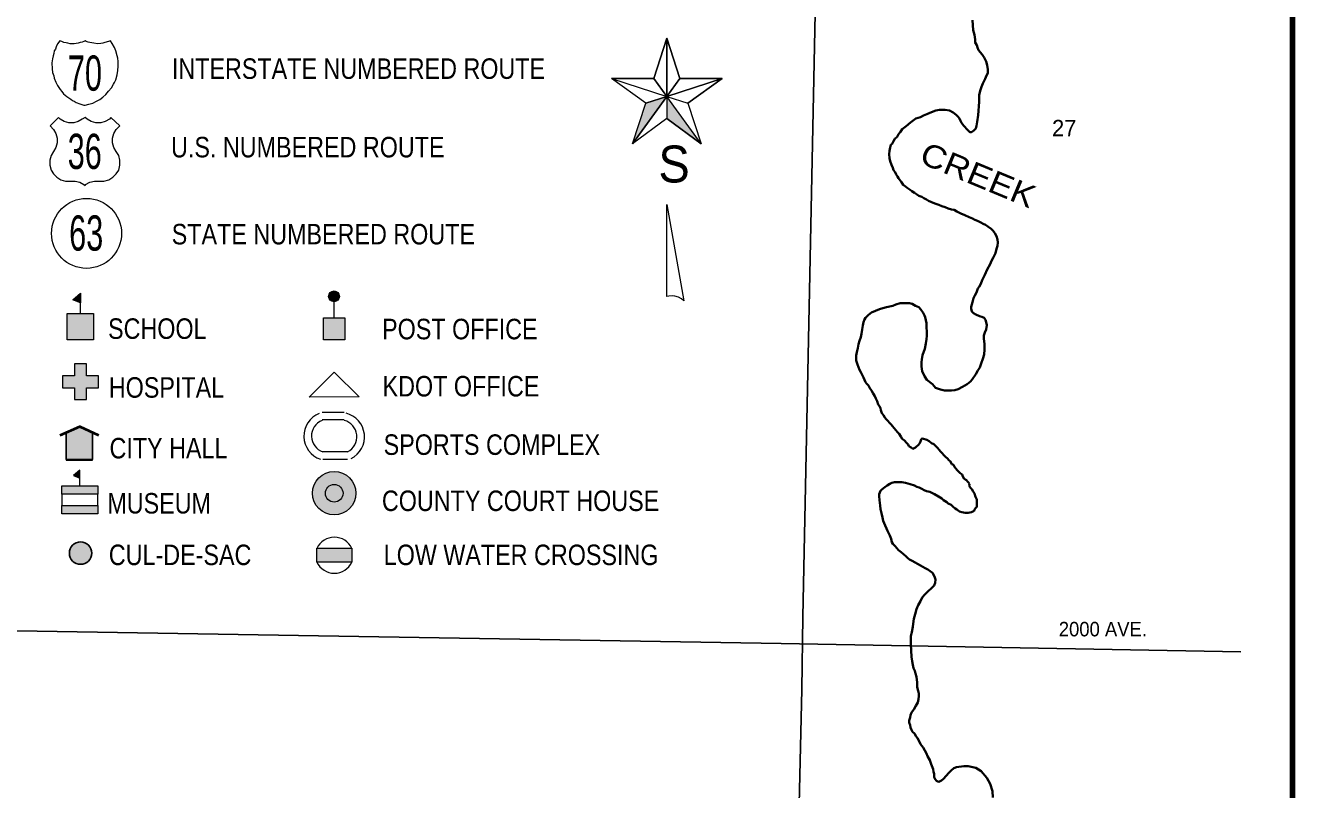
# Model space of a CAD drawing. Extents: x 149.11 to 153.06, y 38.56 to 42.5.
# Drawn here: x 151.836 to 152.994, y 39.228 to 39.926 of the extents above; entities that cross this region are included whole.
import ezdxf
from ezdxf.enums import TextEntityAlignment as Align

# ---------------------------------------------------------------- set-up
doc = ezdxf.new("R2010")
doc.units = 0
doc.header["$LTSCALE"] = 0.006
for name, color, linetype, lineweight in [('14', 7, 'Continuous', 25), ('25', 7, 'Continuous', 35), ('39', 7, 'Continuous', 13), ('48', 7, 'Continuous', 106), ('50', 7, 'Continuous', 13), ('51', 7, 'Continuous', 13)]:
    doc.layers.add(name, color=color, linetype=linetype, lineweight=lineweight)
for name, color, linetype in [('29', 7, 'Continuous'), ('45', 7, 'Continuous'), ('49', 7, 'Continuous')]:
    doc.layers.add(name, color=color, linetype=linetype)

msp = doc.modelspace()

# ---------------------------------------------------------------- hatches: boundary and pattern name
at = {"layer": '14'}
msp.add_hatch(color=256, dxfattribs=at).paths.add_polyline_path([(151.897001, 39.443939, 1), (151.876484, 39.443939, 1)])
at = {"layer": '39'}
msp.add_hatch(color=256, dxfattribs=at).paths.add_polyline_path([(152.102652, 39.448295), (152.13447, 39.448295), (152.13447, 39.435606), (152.102652, 39.435606)])
at = {"layer": '50'}
for points in [[(151.886553, 39.672727), (151.879545, 39.675568), (151.886553, 39.681629)], [(152.118477, 39.673737, 1), (152.118051, 39.683538, 1)], [(151.874621, 39.638826), (151.874621, 39.662879), (151.898674, 39.662879), (151.898674, 39.638826)], [(152.108712, 39.638826), (152.108712, 39.659091), (152.12822, 39.659091), (152.12822, 39.638826)], [(151.88125, 39.58428), (151.892235, 39.58428), (151.892235, 39.595076), (151.90303, 39.595076), (151.90303, 39.606061), (151.892235, 39.606061), (151.892235, 39.617045), (151.88125, 39.617045), (151.88125, 39.606061), (151.870265, 39.606061), (151.870265, 39.595076), (151.88125, 39.595076)], [(151.885985, 39.55928), (151.873674, 39.553788), (151.873674, 39.528977), (151.897727, 39.528977), (151.897727, 39.553788)], [(151.886174, 39.512311), (151.886174, 39.519886), (151.880303, 39.514773)], [(152.138288, 39.499245, 1), (152.098607, 39.498018, 1)], [(152.126271, 39.500472, 1), (152.110624, 39.49679, 1)], [(151.902462, 39.505303), (151.902462, 39.497727), (151.869697, 39.497727), (151.869697, 39.505303)], [(151.902462, 39.4875), (151.902462, 39.479924), (151.869697, 39.479924), (151.869697, 39.4875)]]:
    msp.add_hatch(color=256, dxfattribs=at).paths.add_polyline_path(points)
at = {"layer": '51'}
for points in [[(152.390909, 39.818182), (152.40303, 39.855114), (152.422348, 39.861364)], [(152.422348, 39.861364), (152.422348, 39.841098), (152.453598, 39.818182)]]:
    msp.add_hatch(color=256, dxfattribs=at).paths.add_polyline_path(points)

# ---------------------------------------------------------------- linework, layer by layer
at = {"layer": '14'}
for p, q in [((152.546591, 39.385606), (152.565909, 40.322159)), ((152.546591, 39.385606), (152.545644, 39.319318)), ((152.526705, 39.361364), (151.581061, 39.377083)), ((152.526705, 39.361364), (152.94678, 39.353598)), ((152.545644, 39.319318), (152.532008, 38.714583))]:
    msp.add_line(p, q, dxfattribs=at)
msp.add_circle((151.886742, 39.443939), 0.010259, dxfattribs=at)
at = {"layer": '25'}
for points in [[(152.707197, 39.903788), (152.70625, 39.906061), (152.705492, 39.908333), (152.704167, 39.910606), (152.703977, 39.913447), (152.703409, 39.917803), (152.702083, 39.92197), (152.701705, 39.93125)], [(152.714394, 39.880492), (152.71572, 39.882576), (152.71572, 39.886174), (152.715152, 39.890152), (152.714015, 39.893371), (152.712311, 39.897159), (152.710417, 39.899621), (152.707197, 39.903788)], [(152.707576, 39.856629), (152.707576, 39.8625), (152.708523, 39.866667), (152.709848, 39.870076), (152.711174, 39.873295), (152.713068, 39.877462), (152.714394, 39.880492)], [(152.684091, 39.84678), (152.686553, 39.844697), (152.688258, 39.842992), (152.689773, 39.841098), (152.69053, 39.839015), (152.691667, 39.837311), (152.693561, 39.834659), (152.69697, 39.830871), (152.699053, 39.828788), (152.700758, 39.828788), (152.702841, 39.830303), (152.704545, 39.832008), (152.705303, 39.834659), (152.705871, 39.838258), (152.706818, 39.844318), (152.707576, 39.856629)], [(152.634091, 39.826894), (152.635985, 39.829167), (152.6375, 39.831439), (152.640909, 39.83428), (152.645076, 39.837689), (152.65, 39.841288), (152.653977, 39.842614), (152.656818, 39.843939), (152.659848, 39.845265), (152.664015, 39.84697), (152.668182, 39.848485), (152.671591, 39.849053), (152.676705, 39.849053), (152.680682, 39.848485), (152.684091, 39.84678)], [(152.625568, 39.808523), (152.625758, 39.811742), (152.626326, 39.814583), (152.627083, 39.817045), (152.62822, 39.817992), (152.629356, 39.820455), (152.630682, 39.822727), (152.632765, 39.824621), (152.634091, 39.826894)], [(152.635417, 39.784659), (152.633902, 39.786553), (152.633144, 39.788068), (152.632008, 39.790152), (152.631061, 39.792045), (152.629545, 39.794129), (152.628788, 39.796023), (152.627652, 39.798864), (152.626326, 39.802273), (152.625758, 39.805114), (152.625568, 39.808523)], [(152.667235, 39.763447), (152.663447, 39.764962), (152.661553, 39.766098), (152.659659, 39.767235), (152.657197, 39.768371), (152.655303, 39.769508), (152.652652, 39.770644), (152.650568, 39.77197), (152.648674, 39.773295), (152.646212, 39.774811), (152.644697, 39.775947), (152.642045, 39.777841), (152.640341, 39.778977), (152.638258, 39.780492), (152.636742, 39.782955), (152.635417, 39.784659)], [(152.694508, 39.752841), (152.690909, 39.754356), (152.687311, 39.75625), (152.684848, 39.757765), (152.682386, 39.758144), (152.679356, 39.759091), (152.676705, 39.760038), (152.673674, 39.760985), (152.670833, 39.762311), (152.667235, 39.763447)], [(152.722159, 39.736364), (152.720455, 39.738447), (152.718561, 39.740341), (152.71572, 39.742424), (152.713636, 39.743939), (152.711364, 39.745076), (152.70928, 39.746212), (152.70625, 39.747538), (152.703788, 39.748485), (152.701515, 39.749811), (152.698485, 39.751136), (152.694508, 39.752841)], [(152.719129, 39.710985), (152.720644, 39.713826), (152.721591, 39.716288), (152.722538, 39.718182), (152.723674, 39.72197), (152.724432, 39.724811), (152.724621, 39.72803), (152.724432, 39.730682), (152.723674, 39.733712), (152.722159, 39.736364)], [(152.707576, 39.6875), (152.70928, 39.690152), (152.710417, 39.693371), (152.711553, 39.695833), (152.712879, 39.698295), (152.715152, 39.70322), (152.717614, 39.708144), (152.719129, 39.710985)], [(152.700379, 39.667614), (152.700379, 39.669129), (152.701515, 39.673485), (152.702652, 39.676894), (152.703788, 39.679545), (152.705303, 39.682197), (152.706629, 39.685795), (152.707576, 39.6875)], [(152.60947, 39.664015), (152.613068, 39.66553), (152.616667, 39.666856), (152.619697, 39.667992), (152.623106, 39.66875), (152.628977, 39.669886)], [(152.628977, 39.669886), (152.631629, 39.671212), (152.635417, 39.672538), (152.638636, 39.672538), (152.644129, 39.672538), (152.646402, 39.67178), (152.649621, 39.670076), (152.652652, 39.66875), (152.654356, 39.666667), (152.656629, 39.663636)], [(152.597538, 39.634848), (152.598485, 39.638068), (152.599621, 39.641477), (152.600189, 39.644318), (152.600947, 39.648295), (152.601515, 39.651894), (152.602083, 39.654924), (152.602841, 39.657576), (152.603788, 39.658902), (152.606629, 39.661742), (152.60947, 39.664015)], [(152.656629, 39.663636), (152.657765, 39.661174), (152.658333, 39.65947), (152.659091, 39.656818), (152.659659, 39.654167), (152.659848, 39.642614)], [(152.714015, 39.648485), (152.714773, 39.652273), (152.714205, 39.654924), (152.713447, 39.657197), (152.712311, 39.659091), (152.710227, 39.659848), (152.708144, 39.660606), (152.704735, 39.661932), (152.702652, 39.663258), (152.701136, 39.664773), (152.700379, 39.667614)], [(152.7125, 39.629924), (152.7125, 39.635227), (152.712121, 39.639773), (152.712121, 39.642803), (152.712879, 39.645455), (152.714015, 39.648485)], [(152.595265, 39.620076), (152.595265, 39.624432), (152.596023, 39.627652), (152.59678, 39.63125), (152.597538, 39.634848)], [(152.659848, 39.642614), (152.65947, 39.639394), (152.659091, 39.635606), (152.658144, 39.630682), (152.656061, 39.624811)], [(152.656061, 39.624811), (152.655303, 39.620833), (152.654924, 39.618561), (152.654924, 39.614583), (152.655492, 39.610227), (152.657765, 39.605682), (152.660038, 39.602462), (152.665152, 39.598295)], [(152.704735, 39.607386), (152.706439, 39.610795), (152.708333, 39.613636), (152.70947, 39.617235), (152.711174, 39.621402), (152.712311, 39.625379), (152.7125, 39.629924)], [(152.603977, 39.600189), (152.602841, 39.602462), (152.602083, 39.604356), (152.601136, 39.606439), (152.599621, 39.60947), (152.598485, 39.611364), (152.597348, 39.613826), (152.596402, 39.616288), (152.595265, 39.620076)], [(152.617424, 39.576326), (152.616667, 39.57822), (152.61553, 39.579924), (152.614583, 39.582955), (152.613447, 39.585227), (152.612311, 39.5875), (152.610795, 39.589962), (152.60928, 39.592614), (152.607765, 39.594697), (152.606629, 39.597159), (152.604924, 39.598864), (152.603977, 39.600189)], [(152.665152, 39.598295), (152.666477, 39.596591), (152.667803, 39.595076), (152.669697, 39.594318), (152.672348, 39.593371), (152.675947, 39.592614), (152.682576, 39.592614), (152.685417, 39.592803), (152.688636, 39.593939), (152.692614, 39.595833), (152.69678, 39.598295), (152.699811, 39.600758), (152.701326, 39.602652), (152.704735, 39.607386)], [(152.628598, 39.560038), (152.627273, 39.561553), (152.625758, 39.563068), (152.624242, 39.564773), (152.622727, 39.566288), (152.621402, 39.567803), (152.620265, 39.569886), (152.61875, 39.57178), (152.617992, 39.574621), (152.617424, 39.576326)], [(152.655871, 39.548674), (152.655114, 39.548295), (152.654356, 39.54678), (152.653409, 39.544508), (152.651894, 39.542614), (152.650568, 39.541288), (152.649432, 39.540341), (152.647159, 39.539394), (152.645455, 39.54053), (152.643561, 39.541667), (152.642803, 39.543182), (152.641288, 39.544886), (152.639583, 39.54678), (152.6375, 39.548295), (152.636174, 39.550379), (152.634659, 39.552841), (152.633144, 39.554545), (152.631629, 39.55625), (152.629924, 39.558144), (152.628598, 39.560038)], [(152.68125, 39.527841), (152.680114, 39.528977), (152.678788, 39.530492), (152.676894, 39.532008), (152.675568, 39.533333), (152.674053, 39.535227), (152.672348, 39.536742), (152.671212, 39.538258), (152.669697, 39.540152), (152.667992, 39.541667), (152.666288, 39.543371), (152.664205, 39.544508), (152.662121, 39.546402), (152.660038, 39.547538), (152.655871, 39.548674)], [(152.698864, 39.507386), (152.698106, 39.508333), (152.697159, 39.50928), (152.696023, 39.510606), (152.694129, 39.511932), (152.692803, 39.514015), (152.692045, 39.51572), (152.690341, 39.517045), (152.688636, 39.51875), (152.687689, 39.519886), (152.686364, 39.521212), (152.685038, 39.522727), (152.68428, 39.524621), (152.682765, 39.525189), (152.68125, 39.527841)], [(152.617235, 39.4875), (152.616667, 39.492424), (152.616477, 39.496023), (152.616477, 39.497917), (152.617424, 39.500758), (152.61875, 39.502083), (152.621591, 39.504167), (152.623674, 39.505682), (152.625947, 39.507386), (152.627841, 39.508144), (152.630303, 39.508712), (152.633144, 39.508712), (152.636932, 39.508712), (152.640341, 39.508144), (152.644697, 39.507008), (152.648674, 39.505682)], [(152.673485, 39.493939), (152.675, 39.492424), (152.676515, 39.491477), (152.67803, 39.49053), (152.679356, 39.489394), (152.682008, 39.488068), (152.683902, 39.486364), (152.685795, 39.484848), (152.687311, 39.483712), (152.689773, 39.482008), (152.691856, 39.48125), (152.694886, 39.480871), (152.697727, 39.480871), (152.700568, 39.481439), (152.70303, 39.482576), (152.703598, 39.483902), (152.704735, 39.485417), (152.705682, 39.486364), (152.705682, 39.492992), (152.704356, 39.495455), (152.703409, 39.498295), (152.702083, 39.500379), (152.700947, 39.502462), (152.699621, 39.503977), (152.698674, 39.505682), (152.698864, 39.507386)], [(152.648674, 39.505682), (152.650758, 39.504545), (152.65303, 39.503788), (152.655303, 39.502652), (152.657386, 39.501515), (152.659659, 39.500568), (152.6625, 39.499811), (152.664962, 39.498674), (152.667045, 39.497727), (152.670644, 39.495644), (152.673485, 39.493939)], [(152.626136, 39.460038), (152.625, 39.462311), (152.623864, 39.464394), (152.622917, 39.466477), (152.62197, 39.469129), (152.621023, 39.471212), (152.620076, 39.473485), (152.619508, 39.476515), (152.618561, 39.480303), (152.617424, 39.484091), (152.617235, 39.4875)], [(152.646591, 39.436742), (152.643939, 39.438068), (152.642424, 39.439205), (152.64072, 39.441098), (152.638636, 39.442992), (152.636553, 39.444697), (152.634091, 39.446591), (152.632386, 39.448485), (152.630871, 39.450189), (152.628977, 39.452273), (152.627841, 39.453977), (152.627273, 39.456818), (152.626136, 39.460038)], [(152.650568, 39.392614), (152.652083, 39.396402), (152.653977, 39.4), (152.655682, 39.40322), (152.658144, 39.406061), (152.660795, 39.408902), (152.664015, 39.411742), (152.666477, 39.414394), (152.667424, 39.416667), (152.667803, 39.419697), (152.667235, 39.421591), (152.666288, 39.423864), (152.664962, 39.425947), (152.663068, 39.427462), (152.660795, 39.428977), (152.658333, 39.430303), (152.654167, 39.432576), (152.646591, 39.436742)], [(152.646212, 39.37178), (152.64697, 39.376515), (152.647538, 39.379356), (152.647917, 39.383902), (152.649242, 39.388068), (152.650568, 39.392614)], [(152.646402, 39.345076), (152.646023, 39.349242), (152.645455, 39.354735), (152.645265, 39.360795), (152.645265, 39.367992), (152.646212, 39.37178)], [(152.650568, 39.330871), (152.649432, 39.333902), (152.648864, 39.336364), (152.647727, 39.338826), (152.64697, 39.341856), (152.646402, 39.345076)], [(152.651705, 39.307197), (152.652273, 39.310417), (152.652462, 39.313068), (152.652462, 39.31553), (152.651894, 39.317992), (152.650947, 39.321402), (152.650947, 39.325568), (152.650568, 39.330871)], [(152.64678, 39.280492), (152.646023, 39.282386), (152.645076, 39.28447), (152.644697, 39.286742), (152.64375, 39.289015), (152.64375, 39.290909), (152.644697, 39.29375), (152.644886, 39.295833), (152.646023, 39.298295), (152.647917, 39.300947), (152.65, 39.304167), (152.651705, 39.307197)], [(152.654167, 39.269318), (152.652841, 39.27197), (152.651515, 39.274621), (152.650189, 39.276136), (152.648485, 39.278977), (152.64678, 39.280492)], [(152.654167, 39.269318), (152.656439, 39.266288), (152.657955, 39.263447), (152.65947, 39.260795), (152.660606, 39.258144), (152.662689, 39.254735), (152.663826, 39.250947), (152.66572, 39.246402)], [(152.66572, 39.246402), (152.666098, 39.243939), (152.666667, 39.242045), (152.666667, 39.239015), (152.667424, 39.237311), (152.66875, 39.235795), (152.669886, 39.235038), (152.670833, 39.234848), (152.673295, 39.235985), (152.675189, 39.237689), (152.677652, 39.240152), (152.680114, 39.242992), (152.682197, 39.245265), (152.68447, 39.247159), (152.686932, 39.248295), (152.69375, 39.249053)], [(152.69375, 39.249053), (152.697538, 39.249053), (152.704545, 39.247727), (152.709659, 39.244508), (152.714583, 39.238447), (152.717614, 39.232955), (152.719886, 39.226326), (152.720265, 39.220455)]]:
    msp.add_lwpolyline(points, dxfattribs=at)
at = {"layer": '39'}
for p, q in [((152.102652, 39.448295), (152.13447, 39.448295)), ((152.13447, 39.435606), (152.102652, 39.435606))]:
    msp.add_line(p, q, dxfattribs=at)
msp.add_lwpolyline([(152.102652, 39.448295), (152.13447, 39.448295), (152.13447, 39.435606), (152.102652, 39.435606)], close=True, dxfattribs=at)
for centre, start, end in [((152.118628, 39.440926), 24.77119, 155.22881), ((152.118628, 39.443014), 204.77119, 335.22881)]:
    msp.add_arc(centre, 0.017521, start, end, dxfattribs=at)
at = {"layer": '48'}
msp.add_lwpolyline([(149.111553, 38.620455), (149.111553, 42.50303), (152.994129, 42.50303), (152.994129, 38.620455)], close=True, dxfattribs=at)
at = {"layer": '50'}
for p, q in [((151.886742, 39.662879), (151.886742, 39.672727)), ((152.118561, 39.658523), (152.118561, 39.674242)), ((152.127652, 39.572538), (152.107386, 39.572538)), ((152.127652, 39.56572), (152.107386, 39.56572)), ((152.108144, 39.536932), (152.130682, 39.536932)), ((152.108144, 39.529735), (152.130682, 39.529735)), ((151.886174, 39.505492), (151.886174, 39.512311))]:
    msp.add_line(p, q, dxfattribs=at)
for points in [[(151.867803, 39.912311), (151.86572, 39.90947), (151.864394, 39.906629), (151.863826, 39.904545), (151.862689, 39.90303), (151.862311, 39.900568), (151.861553, 39.898674), (151.860985, 39.895644), (151.860606, 39.892045), (151.860795, 39.886742), (151.861174, 39.883333), (151.862311, 39.880114), (151.862689, 39.87803), (151.864205, 39.874432), (151.86553, 39.871402), (151.867992, 39.867803), (151.869508, 39.865909), (151.871212, 39.863826), (151.872727, 39.862689), (151.874242, 39.861364), (151.876136, 39.860038), (151.877841, 39.858902), (151.879356, 39.857765), (151.880871, 39.857008), (151.882765, 39.855871), (151.885985, 39.854735), (151.889773, 39.853409), (151.890909, 39.853409), (151.894318, 39.854356), (151.897917, 39.855303), (151.901136, 39.857008), (151.904167, 39.858712), (151.907008, 39.860795), (151.909848, 39.863258), (151.912311, 39.866098), (151.914962, 39.869318), (151.916856, 39.872538), (151.917614, 39.874053), (151.918939, 39.876705), (151.920076, 39.881061), (151.920833, 39.885227), (151.921212, 39.889205), (151.921023, 39.893371), (151.920833, 39.896402), (151.920265, 39.898674), (151.918939, 39.90303), (151.917614, 39.90625), (151.91553, 39.909659), (151.914015, 39.912311), (151.912121, 39.911553), (151.908902, 39.910606), (151.907197, 39.910038), (151.905303, 39.909659), (151.902273, 39.90947), (151.898864, 39.910038), (151.89697, 39.910417), (151.895076, 39.910606), (151.89375, 39.911174), (151.891856, 39.911742), (151.890909, 39.912311), (151.889773, 39.911742), (151.888258, 39.911174), (151.886364, 39.910606), (151.884659, 39.910038), (151.880871, 39.90947), (151.877273, 39.90947), (151.875189, 39.910038), (151.873485, 39.910417), (151.871402, 39.910795), (151.869508, 39.911553)], [(151.866477, 39.842235), (151.858902, 39.83447), (151.861932, 39.831061), (151.864015, 39.827652), (151.865341, 39.823295), (151.865341, 39.818939), (151.864015, 39.814583), (151.861932, 39.810985), (151.859848, 39.807386), (151.858712, 39.80303), (151.858712, 39.798674), (151.859848, 39.794129), (151.861932, 39.79072), (151.865152, 39.7875), (151.86875, 39.785227), (151.872917, 39.784091), (151.881818, 39.784091), (151.885985, 39.782955), (151.889583, 39.780871), (151.890909, 39.780114), (151.891288, 39.780871), (151.895265, 39.782955), (151.899432, 39.784091), (151.907955, 39.784091), (151.912689, 39.785227), (151.916288, 39.7875), (151.919318, 39.79072), (151.921591, 39.794129), (151.922727, 39.798674), (151.922727, 39.80303), (151.921591, 39.807386), (151.919318, 39.810985), (151.917235, 39.814583), (151.915909, 39.818939), (151.915909, 39.823295), (151.917235, 39.827652), (151.919318, 39.831061), (151.922727, 39.83447), (151.914394, 39.842235), (151.913068, 39.84072), (151.90928, 39.838447), (151.905114, 39.837311), (151.900568, 39.837311), (151.896402, 39.838447), (151.892614, 39.84072), (151.890909, 39.842235), (151.888258, 39.84072), (151.88447, 39.838447), (151.880492, 39.837311), (151.875947, 39.837311), (151.87178, 39.838447), (151.868182, 39.84072)], [(151.886553, 39.672727), (151.879545, 39.675568), (151.886553, 39.681629)], [(151.874621, 39.638826), (151.874621, 39.662879), (151.898674, 39.662879), (151.898674, 39.638826)], [(152.108712, 39.638826), (152.108712, 39.659091), (152.12822, 39.659091), (152.12822, 39.638826)], [(151.88125, 39.58428), (151.892235, 39.58428), (151.892235, 39.595076), (151.90303, 39.595076), (151.90303, 39.606061), (151.892235, 39.606061), (151.892235, 39.617045), (151.88125, 39.617045), (151.88125, 39.606061), (151.870265, 39.606061), (151.870265, 39.595076), (151.88125, 39.595076)], [(152.095644, 39.586553), (152.118371, 39.60947), (152.141288, 39.586742)], [(151.885985, 39.55928), (151.873674, 39.553788), (151.873674, 39.528977), (151.897727, 39.528977), (151.897727, 39.553788)], [(151.886174, 39.512311), (151.886174, 39.519886), (151.880303, 39.514773)], [(151.902462, 39.505303), (151.902462, 39.497727), (151.869697, 39.497727), (151.869697, 39.505303)], [(151.902462, 39.4875), (151.902462, 39.479924), (151.869697, 39.479924), (151.869697, 39.4875)]]:
    msp.add_lwpolyline(points, close=True, dxfattribs=at)
at = {"layer": '50', "lineweight": 40}
msp.add_lwpolyline([(151.867992, 39.551705), (151.885985, 39.559659), (151.90303, 39.551705)], dxfattribs=at)
at = {"layer": '50'}
for points in [[(151.877652, 39.529356), (151.873674, 39.529356), (151.873674, 39.554167)], [(151.897727, 39.554167), (151.897727, 39.529356), (151.877462, 39.529356)], [(151.902462, 39.495644), (151.902462, 39.497727), (151.869697, 39.497727), (151.869697, 39.4875), (151.902462, 39.4875), (151.902462, 39.496023)]]:
    msp.add_lwpolyline(points, dxfattribs=at)
for centre, radius in [((151.892148, 39.73623), 0.031987), ((152.118264, 39.678638), 0.004905), ((152.118447, 39.498631), 0.01985), ((152.118447, 39.498631), 0.008037)]:
    msp.add_circle(centre, radius, dxfattribs=at)
for centre, radius, start, end in [((152.113049, 39.550863), 0.022283, 111.82978, 251.18127), ((152.113049, 39.550971), 0.015332, 111.82978, 251.18127), ((152.123846, 39.550342), 0.015332, 296.54144, 75.89292), ((152.123846, 39.550234), 0.022283, 296.54144, 75.89292)]:
    msp.add_arc(centre, radius, start, end, dxfattribs=at)
at = {"layer": '51'}
for p, q in [((152.410417, 39.877841), (152.422348, 39.914583)), ((152.422348, 39.914583), (152.43428, 39.877841))]:
    msp.add_line(p, q, dxfattribs=at)
for points in [[(152.40303, 39.855114), (152.37178, 39.877841), (152.410417, 39.877841), (152.422348, 39.914583)], [(152.43428, 39.877841), (152.472917, 39.877841), (152.441667, 39.855114)], [(152.422348, 39.841098), (152.390909, 39.818182), (152.40303, 39.855114)], [(152.441667, 39.855114), (152.453598, 39.818182), (152.422348, 39.841098)]]:
    msp.add_lwpolyline(points, dxfattribs=at)
for points in [[(152.422348, 39.914583), (152.410417, 39.877841), (152.422348, 39.861364)], [(152.422348, 39.914583), (152.422348, 39.861364), (152.43428, 39.877841)], [(152.37178, 39.877841), (152.422348, 39.861364), (152.40303, 39.855114)], [(152.410417, 39.877841), (152.37178, 39.877841), (152.422348, 39.861364)], [(152.472917, 39.877841), (152.43428, 39.877841), (152.422348, 39.861364)], [(152.422348, 39.861364), (152.441667, 39.855114), (152.472917, 39.877841)], [(152.390909, 39.818182), (152.422348, 39.861364), (152.422348, 39.841098)], [(152.390909, 39.818182), (152.40303, 39.855114), (152.422348, 39.861364)], [(152.422348, 39.861364), (152.441667, 39.855114), (152.453598, 39.818182)], [(152.422348, 39.861364), (152.422348, 39.841098), (152.453598, 39.818182)], [(152.422348, 39.678409), (152.422348, 39.762689), (152.437879, 39.674621), (152.435795, 39.676515), (152.432955, 39.67803), (152.429735, 39.678788), (152.427273, 39.679167), (152.424242, 39.678788)]]:
    msp.add_lwpolyline(points, close=True, dxfattribs=at)

# ---------------------------------------------------------------- texts
at = {"layer": '29', "width": 1.15}
msp.add_text('CREEK', height=0.02083, rotation=337.475, dxfattribs=at).set_placement((152.702828, 39.780013), align=Align.CENTER)
at = {"layer": '45'}
msp.add_text('27', height=0.01496, dxfattribs=at).set_placement((152.785417, 39.825), align=Align.CENTER)
at = {"layer": '49', "width": 0.95}
msp.add_text('2000 AVE.', height=0.01326, dxfattribs=at).set_placement((152.820739, 39.367803), align=Align.CENTER)
at = {"layer": '50'}
for s, height, width, p in [('70', 0.0322, 0.65, (151.89072, 39.866667)), ('INTERSTATE NUMBERED ROUTE', 0.01875, 0.85, (152.140625, 39.877462)), ('36', 0.0322, 0.65, (151.89053, 39.795076)), ('U.S. NUMBERED ROUTE', 0.01875, 0.85, (152.094318, 39.805682)), ('63', 0.0322, 0.65, (151.891856, 39.720455)), ('STATE NUMBERED ROUTE', 0.01875, 0.85, (152.108523, 39.726136)), ('SCHOOL', 0.01875, 0.85, (151.956818, 39.639773)), ('POST OFFICE', 0.01875, 0.85, (152.233239, 39.639394)), ('HOSPITAL', 0.01875, 0.85, (151.965246, 39.585985)), ('KDOT OFFICE', 0.01875, 0.85, (152.23428, 39.587121)), ('CITY HALL', 0.01875, 0.85, (151.967045, 39.530492)), ('SPORTS COMPLEX', 0.01875, 0.85, (152.2625, 39.533712)), ('MUSEUM', 0.01875, 0.85, (151.958523, 39.480114)), ('COUNTY COURT HOUSE', 0.01875, 0.85, (152.288731, 39.482386)), ('CUL-DE-SAC', 0.01875, 0.85, (151.977652, 39.432955)), ('LOW WATER CROSSING', 0.01875, 0.85, (152.289205, 39.432955))]:
    msp.add_text(s, height=height, dxfattribs=dict(at, width=width)).set_placement(p, align=Align.CENTER)
at = {"layer": '51', "width": 0.95}
msp.add_text('S', height=0.03375, dxfattribs=at).set_placement((152.428977, 39.782765), align=Align.CENTER)

doc.saveas('drawing.dxf')
